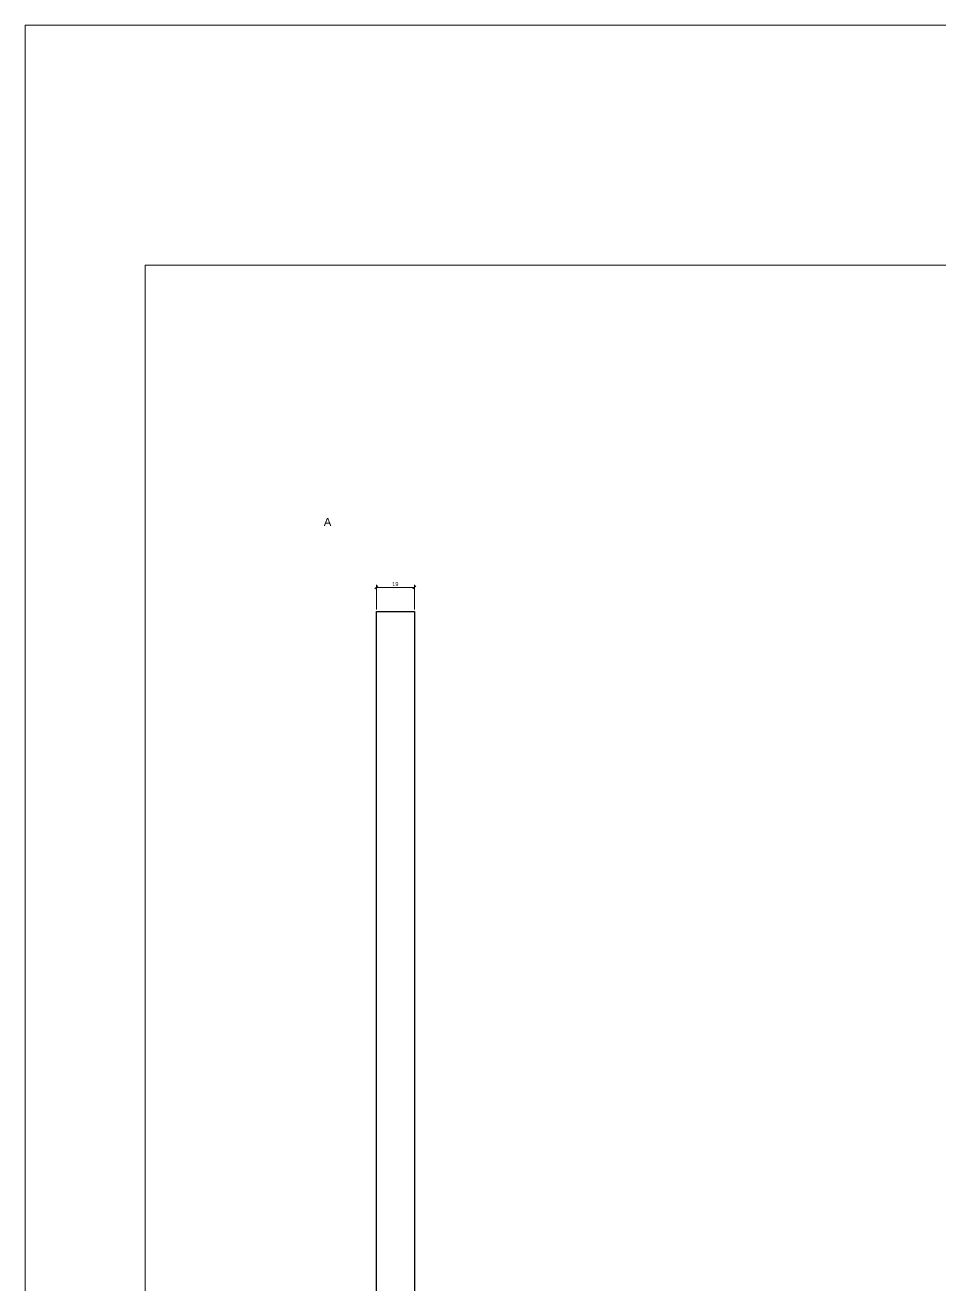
# Paper-space layout 'Layout1' of a CAD drawing. Header units: millimetres. Extents: x -5 to 1777, y -5 to 1255.
# Drawn here: x -5 to 453, y 625 to 1255 of the extents above; entities that cross this region are included whole.
import ezdxf

# ---------------------------------------------------------------- set-up
doc = ezdxf.new("R2010")
doc.units = ezdxf.units.MM
doc.layers.get('0').update_dxf_attribs({"color": 254, "true_color": 0xc2ced6})
doc.layers.add('Nouveau projet_Nouveau meuble_Côté du corps de meuble gauche\xa0_Vue de droite', color=1, linetype='Continuous', true_color=0xff0000)
doc.layers.add('TitleBlock', color=7, linetype='Continuous')
doc.styles.add('Blum_Dimension', font='arial.ttf', dxfattribs={"height": 2})
doc.styles.add('Blum_ViewInfo', font='arial.ttf', dxfattribs={"height": 4})
doc.dimstyles.new('Blum_Default', dxfattribs={"dimtxt": 2, "dimasz": 1.5, "dimexe": 1.25, "dimexo": 1, "dimtad": 1, "dimtxsty": 'Blum_Dimension', "dimblk": 'OBLIQUE', "dimcen": 2, "dimadec": 0, "dimazin": 2, "dimtfac": 1, "dimtix": 1, "dimtmove": 0, "dimatfit": 3, "dimfxl": 1, "dimlwd": 5, "dimlwe": 5, "dimarcsym": 0})

# ---------------------------------------------------------------- blocks, each defined once
blk = doc.blocks.new('TitleBlock_Côté du corps de meuble gauche\xa0')
at = {"layer": 'TitleBlock', "lineweight": 0, "transparency": 33554684}
for points in [[(-0.79, -0.79, 0), (-0.79, 209.21, 0), (296.21, 209.21, 0), (296.21, -0.79, 0)], [(9.21, 9.21, 0), (9.21, 189.21, 0), (286.21, 189.21, 0), (286.21, 9.21, 0)]]:
    blk.add_polyline3d(points, close=True, dxfattribs=at)
blk = doc.blocks.new('_Oblique')
at = {"color": 0, "linetype": 'ByBlock', "lineweight": -2}
blk.add_line((-0.5, -0.5), (0.5, 0.5), dxfattribs=at)
blk = doc.blocks.new('*D56')
at = {"layer": 'Nouveau projet_Nouveau meuble_Côté du corps de meuble gauche\xa0_Vue de droite', "color": 0, "lineweight": 5, "transparency": 16777216}
for p, q in [((170.73, 963.25), (170.73, 975.5)), ((170.73, 974.25), (189.73, 974.25)), ((189.73, 963.25), (189.73, 975.5))]:
    blk.add_line(p, q, dxfattribs=at)
at = {"layer": 'Nouveau projet_Nouveau meuble_Côté du corps de meuble gauche\xa0_Vue de droite', "color": 0, "lineweight": 5, "transparency": 16777216, "xscale": 1.5, "yscale": 1.5, "zscale": 1.5, "rotation": 180}
blk.add_blockref('_Oblique', (170.73, 974.25), dxfattribs=at)
at = {"layer": 'Nouveau projet_Nouveau meuble_Côté du corps de meuble gauche\xa0_Vue de droite', "color": 0, "lineweight": 5, "transparency": 16777216, "xscale": 1.5, "yscale": 1.5, "zscale": 1.5}
blk.add_blockref('_Oblique', (189.73, 974.25), dxfattribs=at)
at = {"layer": 'Nouveau projet_Nouveau meuble_Côté du corps de meuble gauche\xa0_Vue de droite', "color": 0, "lineweight": 0, "transparency": 16777216, "insert": (180.23, 975.9), "char_height": 2, "attachment_point": 5, "style": 'Blum_Dimension'}
blk.add_mtext('19', dxfattribs=at)

psp = doc.layouts.get("Layout1")

# ---------------------------------------------------------------- linework, layer by layer
at = {"linetype": 'Continuous', "lineweight": 30, "transparency": 33554684}
for p, q in [((170.726, 944.751), (170.726, 962.251)), ((170.726, 962.251), (189.726, 962.251)), ((189.726, 962.251), (189.726, 402.251)), ((170.726, 939.751), (170.726, 944.751)), ((170.726, 912.751), (170.726, 939.751)), ((170.726, 907.751), (170.726, 912.751)), ((170.726, 447.251), (170.726, 907.751))]:
    psp.add_line(p, q, dxfattribs=at)

# ---------------------------------------------------------------- block references
at = {"lineweight": 0, "transparency": 33554684, "xscale": 6, "yscale": 6, "zscale": 6}
psp.add_blockref('TitleBlock_Côté du corps de meuble gauche\xa0', (0, 0), dxfattribs=at)

# ---------------------------------------------------------------- texts
at = {"lineweight": 0, "transparency": 33554684, "insert": (144.476, 1005.001), "char_height": 4, "attachment_point": 7, "style": 'Blum_ViewInfo'}
psp.add_mtext('A', dxfattribs=at)

# ---------------------------------------------------------------- dimensions: what is measured, and where the dimension line sits
at = {"layer": 'Nouveau projet_Nouveau meuble_Côté du corps de meuble gauche\xa0_Vue de droite', "lineweight": 0, "transparency": 33554684}
dim = psp.add_linear_dim(base=(189.726, 974.251), p1=(170.726, 962.251), p2=(189.726, 962.251), dimstyle='Blum_Default', override={"dimscale": 0}, dxfattribs=at)
dim.commit()
dim.dimension.update_dxf_attribs({"geometry": '*D56', "text_midpoint": (180.226, 975.897)})

doc.saveas('drawing.dxf')
